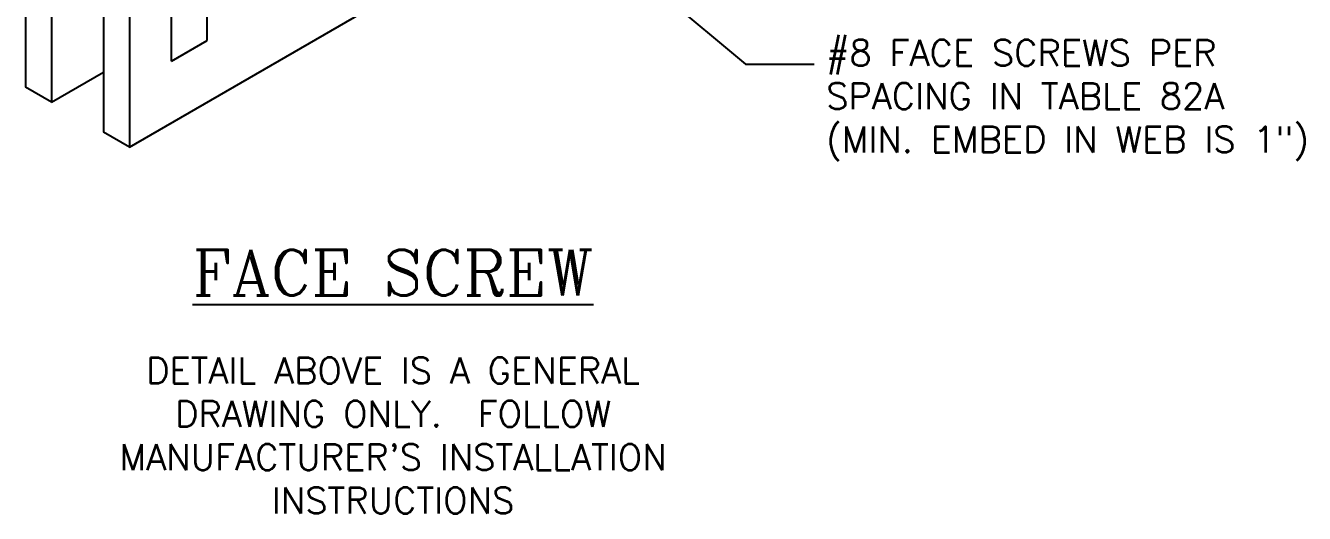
# Model space of a CAD drawing. Header units: inches. Extents: x 588 to 708, y 95 to 206.
# Drawn here: x 588.4 to 637.67, y 149.26 to 168.05 of the extents above; entities that cross this region are included whole.
import ezdxf

# ---------------------------------------------------------------- set-up
doc = ezdxf.new("R2010")
doc.units = ezdxf.units.IN
doc.header["$MEASUREMENT"] = 0
for name, color, linetype in [('LAYER 2', 2, 'Continuous'), ('LAYER 7', 7, 'Continuous'), ('LAYER 8', 8, 'Continuous')]:
    doc.layers.add(name, color=color, linetype=linetype)
doc.styles.add('NOTES', font='simplex.shx', dxfattribs={"height": 1})
doc.styles.add('ROMAN C', font='romanc.shx', dxfattribs={"height": 0.0938})
doc.dimstyles.new('DIM-12$7', dxfattribs={"dimscale": 12, "dimtxt": 0.09375, "dimasz": 0.125, "dimexe": 0.1875, "dimexo": 0.0625, "dimgap": 0.0625, "dimtad": 0, "dimtih": 1, "dimtoh": 1, "dimdec": 4, "dimzin": 3, "dimdsep": 46, "dimlunit": 4, "dimtxsty": 'NOTES', "dimcen": 0.0625, "dimadec": 0, "dimazin": 0, "dimtfac": 1, "dimtdec": 4, "dimtofl": 0, "dimtmove": 0, "dimatfit": 3, "dimfxl": 0, "dimfrac": 2, "dimtolj": 1, "dimtzin": 0, "dimarcsym": 0})

msp = doc.modelspace()

# ---------------------------------------------------------------- linework, layer by layer
at = {"layer": 'LAYER 2'}
for p, q in [((588.396, 177.678), (588.396, 165.678)), ((589.396, 177.101), (589.396, 165.101)), ((595.398, 167.477), (595.398, 176.477)), ((591.396, 175.946), (591.396, 163.946)), ((594.012, 166.677), (594.012, 175.677)), ((592.396, 175.369), (592.396, 163.369)), ((592.396, 163.369), (603.972, 170.052)), ((594.012, 166.677), (595.398, 167.477)), ((589.396, 165.101), (591.396, 166.255)), ((589.396, 165.101), (588.396, 165.678)), ((592.396, 163.369), (591.396, 163.946))]:
    msp.add_line(p, q, dxfattribs=at)

# ---------------------------------------------------------------- texts
at = {"layer": 'LAYER 7'}
for s, width, insert, char_height, attachment_point, style in [('\\A1;#8 FACE SCREWS PER\\PSPACING IN TABLE 82A\\P(MIN. EMBED IN WEB IS 1")', 22.3411, (619.239, 167.499), 1, 1, 'NOTES'), ('\\A1;{\\LFACE SCREW }', 51.13518, (602.554, 159.407), 1.75, 2, 'ROMAN C'), ("\\A1;DETAIL ABOVE IS A GENERAL DRAWING ONLY.  FOLLOW MANUFACTURER'S INSTALLATION INSTRUCTIONS", 25.41843, (602.554, 155.261), 1, 2, 'NOTES')]:
    msp.add_mtext_dynamic_manual_height_columns(s, width=width, gutter_width=5, heights=[0], dxfattribs=dict(at, insert=insert, char_height=char_height, attachment_point=attachment_point, style=style))

# ---------------------------------------------------------------- leaders
at = {"layer": 'LAYER 8'}
msp.add_leader([(605.257, 175.615), (616.139, 166.562), (618.775, 166.562)], dimstyle='DIM-12$7', dxfattribs=at)

doc.saveas('drawing.dxf')
